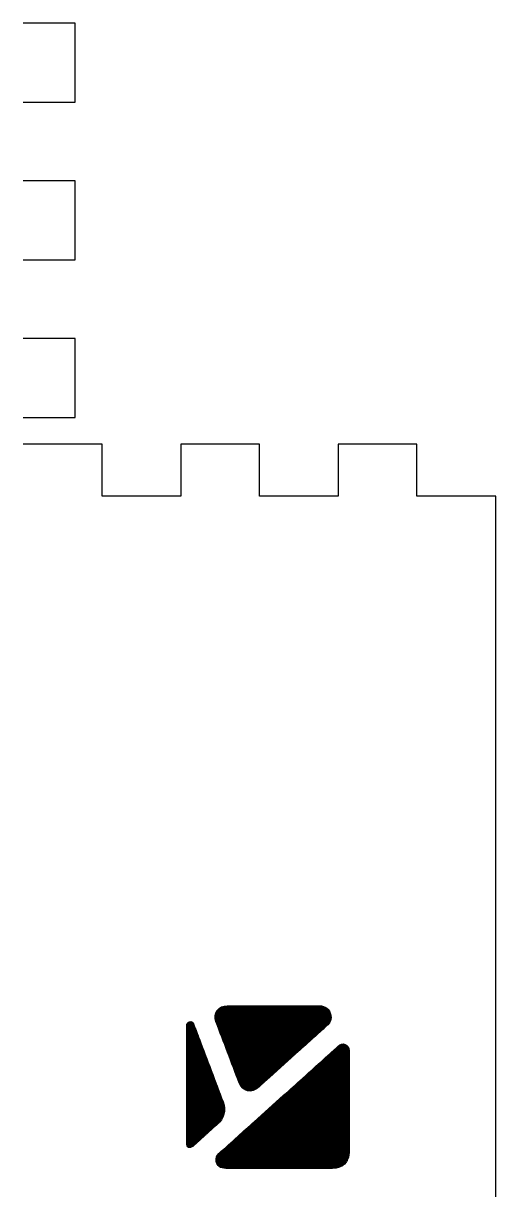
# Model space of a CAD drawing. Header units: millimetres. Extents: x -160 to 320, y -378 to 342.
# Drawn here: x 160 to 320, y -53 to 341.7 of the extents above; entities that cross this region are included whole.
import ezdxf

# ---------------------------------------------------------------- set-up
doc = ezdxf.new("R2010")
doc.units = ezdxf.units.MM
for name, color, linetype, true_color in [('CUT', 1, 'Continuous', 0xff0000), ('ENGRAVE', 3, 'Continuous', 0x00ff00), ('RASTER', 18, 'Continuous', 0x000000)]:
    doc.layers.add(name, color=color, linetype=linetype, true_color=true_color)

msp = doc.modelspace()

# ---------------------------------------------------------------- linework, layer by layer
at = {"layer": 'CUT'}
for points in [[(160, 315.06), (177.6, 315.06), (177.6, 341.73), (160, 341.73)], [(160, 261.73), (177.6, 261.73), (177.6, 288.39), (160, 288.39)], [(160, 208.39), (177.6, 208.39), (177.6, 235.06), (160, 235.06)], [(320, -218.27), (320, 181.73), (293.33, 181.73), (293.33, 199.33), (266.67, 199.33), (266.67, 181.73), (240, 181.73), (240, 199.33), (213.33, 199.33), (213.33, 181.73), (186.67, 181.73), (186.67, 199.33), (160, 199.33)]]:
    msp.add_lwpolyline(points, dxfattribs=at)
at = {"layer": 'ENGRAVE'}
for points in [[(225.25, 3.92), (224.21, 6.65), (226.19, 9.35), (229.01, 9.29)], [(229.01, 9.29), (234.2, 9.18), (239.39, 9.26), (244.58, 9.26)], [(219.63, -2.02), (222.31, -9.1), (224.97, -16.19), (227.66, -23.27)], [(263.25, -7.47), (264.39, -6.44), (265.55, -5.41), (266.68, -4.37)], [(227.66, -23.27), (228.74, -26.11), (227.97, -28.96), (225.63, -30.93)], [(225.63, -30.93), (223.83, -32.44), (222.13, -34.07), (220.38, -35.64)], [(232.65, -34.95), (234.49, -33.3), (236.34, -31.64), (238.18, -29.99)]]:
    msp.add_open_spline(points, degree=3, dxfattribs=at)
for points, knots in [([(244.58, 9.26), (249.8, 9.26), (255.02, 9.26), (260.23, 9.26), (262.37, 9.25), (263.72, 8.17), (264.15, 6.08), (264.41, 4.82), (264, 3.71), (263.09, 2.83), (261.74, 1.54), (260.35, 0.29), (258.96, -0.97)], [22, 22, 22, 22, 23, 23, 23, 24, 24, 24, 25, 25, 25, 26, 26, 26, 26]), ([(215.34, -17.34), (215.34, -10.78), (215.33, -4.22), (215.35, 2.34), (215.35, 2.74), (215.43, 3.23), (215.67, 3.53), (216.22, 4.23), (217.26, 4.03), (217.63, 3.15), (218.33, 1.44), (218.97, -0.29), (219.63, -2.02)], [22, 22, 22, 22, 23, 23, 23, 24, 24, 24, 25, 25, 25, 26, 26, 26, 26]), ([(239.72, -18.27), (237.36, -20.5), (234.29, -19.85), (233.13, -16.81), (230.49, -9.91), (227.88, -2.99), (225.25, 3.92)], [29, 29, 29, 29, 30, 30, 30, 31, 31, 31, 31]), ([(258.96, -0.97), (256.7, -3), (254.43, -5.01), (252.17, -7.04), (248.8, -10.06), (245.44, -13.09), (242.07, -16.11), (241.28, -16.82), (240.49, -17.54), (239.72, -18.27)], [26, 26, 26, 26, 27, 27, 27, 28, 28, 28, 29, 29, 29, 29]), ([(266.68, -4.37), (267.35, -3.75), (268.08, -3.45), (268.97, -3.81), (269.89, -4.19), (270.33, -4.93), (270.34, -5.9), (270.37, -7.29), (270.35, -8.68), (270.35, -10.07), (270.35, -20.1), (270.35, -30.13), (270.35, -40.16), (270.35, -43.65), (268.25, -45.75), (264.78, -45.75), (258.81, -45.75), (252.83, -45.75), (246.86, -45.75)], [39, 39, 39, 39, 40, 40, 40, 41, 41, 41, 42, 42, 42, 43, 43, 43, 44, 44, 44, 45, 45, 45, 45]), ([(238.18, -29.99), (241.52, -27), (244.85, -24.01), (248.18, -21.02), (250.31, -19.11), (252.43, -17.19), (254.55, -15.28), (257.45, -12.68), (260.35, -10.08), (263.25, -7.47)], [35, 35, 35, 35, 36, 36, 36, 37, 37, 37, 38, 38, 38, 38]), ([(220.38, -35.64), (219.38, -36.54), (218.42, -37.48), (217.37, -38.3), (217, -38.59), (216.34, -38.78), (215.95, -38.64), (215.63, -38.52), (215.37, -37.83), (215.36, -37.4), (215.33, -30.71), (215.34, -24.03), (215.34, -17.34)], [29, 29, 29, 29, 30, 30, 30, 31, 31, 31, 32, 32, 32, 33, 33, 33, 33]), ([(246.86, -45.75), (240.75, -45.75), (234.65, -45.76), (228.55, -45.75), (226.73, -45.75), (225.67, -44.93), (225.32, -43.27), (225.1, -42.22), (225.54, -41.37), (226.28, -40.7), (228.39, -38.76), (230.52, -36.86), (232.65, -34.95)], [30, 30, 30, 30, 31, 31, 31, 32, 32, 32, 33, 33, 33, 34, 34, 34, 34])]:
    msp.add_open_spline(points, degree=3, knots=knots, dxfattribs=at)
at = {"layer": 'RASTER'}
for p, q in [((226.12, 8.16), (226.12, 1.64)), ((226.18, 8.22), (226.18, 1.48)), ((226.24, 8.28), (226.24, 1.31)), ((226.62, 8.58), (226.62, 0.33)), ((226.68, 8.62), (226.68, 0.16)), ((226.74, 8.66), (226.74, 0)), ((227.12, 8.87), (227.12, -0.99)), ((227.18, 8.9), (227.18, -1.16)), ((227.24, 8.93), (227.24, -1.32)), ((227.62, 9.08), (227.62, -2.31)), ((227.68, 9.1), (227.68, -2.47)), ((227.74, 9.12), (227.74, -2.64)), ((228.12, 9.21), (228.12, -3.63)), ((228.18, 9.22), (228.18, -3.79)), ((228.24, 9.24), (228.24, -3.96)), ((228.62, 9.28), (228.62, -4.95)), ((228.68, 9.28), (228.68, -5.11)), ((228.74, 9.29), (228.74, -5.28)), ((229.12, 9.29), (229.12, -6.27)), ((229.18, 9.29), (229.18, -6.43)), ((229.24, 9.28), (229.24, -6.6)), ((229.62, 9.28), (229.62, -7.59)), ((229.68, 9.28), (229.68, -7.75)), ((229.74, 9.27), (229.74, -7.92)), ((230.12, 9.27), (230.12, -8.9)), ((230.18, 9.27), (230.18, -9.07)), ((230.24, 9.27), (230.24, -9.23)), ((230.62, 9.26), (230.62, -10.22)), ((230.68, 9.26), (230.68, -10.39)), ((230.74, 9.26), (230.74, -10.55)), ((231.12, 9.25), (231.12, -11.54)), ((231.18, 9.25), (231.18, -11.7)), ((231.24, 9.25), (231.24, -11.87)), ((231.62, 9.25), (231.62, -12.85)), ((231.68, 9.25), (231.68, -13.02)), ((231.74, 9.25), (231.74, -13.18)), ((232.12, 9.24), (232.12, -14.17)), ((232.18, 9.24), (232.18, -14.33)), ((232.24, 9.24), (232.24, -14.5)), ((232.62, 9.24), (232.62, -15.48)), ((232.68, 9.24), (232.68, -15.64)), ((232.74, 9.24), (232.74, -15.81)), ((233.12, 9.24), (233.12, -16.79)), ((233.18, 9.24), (233.18, -16.95)), ((233.24, 9.23), (233.24, -17.09)), ((233.62, 9.23), (233.62, -17.79)), ((233.68, 9.23), (233.68, -17.89)), ((233.74, 9.23), (233.74, -17.98)), ((234.12, 9.23), (234.12, -18.44)), ((234.18, 9.23), (234.18, -18.5)), ((234.24, 9.23), (234.24, -18.57)), ((234.62, 9.23), (234.62, -18.89)), ((234.68, 9.23), (234.68, -18.93)), ((234.74, 9.23), (234.74, -18.98)), ((235.12, 9.23), (235.12, -19.21)), ((235.18, 9.23), (235.18, -19.24)), ((235.24, 9.23), (235.24, -19.27)), ((235.62, 9.23), (235.62, -19.42)), ((235.68, 9.23), (235.68, -19.44)), ((235.74, 9.23), (235.74, -19.46)), ((236.12, 9.23), (236.12, -19.55)), ((236.18, 9.23), (236.18, -19.56)), ((236.24, 9.23), (236.24, -19.57)), ((236.62, 9.23), (236.62, -19.6)), ((236.68, 9.23), (236.68, -19.6)), ((236.74, 9.23), (236.74, -19.6)), ((237.12, 9.23), (237.12, -19.57)), ((237.18, 9.23), (237.18, -19.56)), ((237.24, 9.23), (237.24, -19.56)), ((237.62, 9.23), (237.62, -19.48)), ((237.68, 9.23), (237.68, -19.46)), ((237.74, 9.23), (237.74, -19.45)), ((238.12, 9.24), (238.12, -19.32)), ((238.18, 9.24), (238.18, -19.29)), ((238.24, 9.24), (238.24, -19.27)), ((238.62, 9.24), (238.62, -19.08)), ((238.68, 9.24), (238.68, -19.05)), ((238.74, 9.24), (238.74, -19.01)), ((239.12, 9.24), (239.12, -18.77)), ((239.18, 9.24), (239.18, -18.72)), ((239.24, 9.24), (239.24, -18.68)), ((239.62, 9.24), (239.62, -18.37)), ((239.68, 9.24), (239.68, -18.31)), ((239.74, 9.24), (239.74, -18.25)), ((240.12, 9.24), (240.12, -17.9)), ((240.18, 9.24), (240.18, -17.84)), ((240.24, 9.24), (240.24, -17.78)), ((240.62, 9.25), (240.62, -17.43)), ((240.68, 9.25), (240.68, -17.38)), ((240.74, 9.25), (240.74, -17.32)), ((241.12, 9.25), (241.12, -16.98)), ((241.18, 9.25), (241.18, -16.92)), ((241.24, 9.25), (241.24, -16.86)), ((241.62, 9.25), (241.62, -16.52)), ((241.68, 9.25), (241.68, -16.47)), ((241.74, 9.25), (241.74, -16.41)), ((242.12, 9.25), (242.12, -16.07)), ((242.18, 9.25), (242.18, -16.01)), ((242.24, 9.25), (242.24, -15.96)), ((242.62, 9.25), (242.62, -15.62)), ((242.68, 9.25), (242.68, -15.56)), ((242.74, 9.25), (242.74, -15.51)), ((243.12, 9.26), (243.12, -15.17)), ((243.18, 9.26), (243.18, -15.12)), ((243.24, 9.26), (243.24, -15.06)), ((243.62, 9.26), (243.62, -14.72)), ((243.68, 9.26), (243.68, -14.67)), ((243.74, 9.26), (243.74, -14.61)), ((244.12, 9.26), (244.12, -14.27)), ((244.18, 9.26), (244.18, -14.22)), ((244.24, 9.26), (244.24, -14.16)), ((244.62, 9.26), (244.62, -13.82)), ((244.68, 9.26), (244.68, -13.77)), ((244.74, 9.26), (244.74, -13.71)), ((245.12, 9.26), (245.12, -13.37)), ((245.18, 9.26), (245.18, -13.32)), ((245.24, 9.26), (245.24, -13.26)), ((245.62, 9.26), (245.62, -12.92)), ((245.68, 9.26), (245.68, -12.87)), ((245.74, 9.26), (245.74, -12.81)), ((246.12, 9.26), (246.12, -12.48)), ((246.18, 9.26), (246.18, -12.42)), ((246.24, 9.26), (246.24, -12.36)), ((246.62, 9.26), (246.62, -12.03)), ((246.68, 9.26), (246.68, -11.97)), ((246.74, 9.26), (246.74, -11.91)), ((247.12, 9.26), (247.12, -11.58)), ((247.18, 9.26), (247.18, -11.52)), ((247.24, 9.26), (247.24, -11.46)), ((247.62, 9.26), (247.62, -11.13)), ((247.68, 9.26), (247.68, -11.07)), ((247.74, 9.26), (247.74, -11.02)), ((248.12, 9.26), (248.12, -10.68)), ((248.18, 9.26), (248.18, -10.62)), ((248.24, 9.26), (248.24, -10.57)), ((248.62, 9.26), (248.62, -10.23)), ((248.68, 9.26), (248.68, -10.17)), ((248.74, 9.26), (248.74, -10.12)), ((249.12, 9.26), (249.12, -9.78)), ((249.18, 9.26), (249.18, -9.72)), ((249.24, 9.26), (249.24, -9.67)), ((249.62, 9.26), (249.62, -9.33)), ((249.68, 9.26), (249.68, -9.28)), ((249.74, 9.26), (249.74, -9.22)), ((250.12, 9.26), (250.12, -8.88)), ((250.18, 9.26), (250.18, -8.83)), ((250.24, 9.26), (250.24, -8.77)), ((250.62, 9.26), (250.62, -8.43)), ((250.68, 9.26), (250.68, -8.38)), ((250.74, 9.26), (250.74, -8.32)), ((251.12, 9.26), (251.12, -7.99)), ((251.18, 9.26), (251.18, -7.93)), ((251.24, 9.26), (251.24, -7.87)), ((251.62, 9.26), (251.62, -7.54)), ((251.68, 9.26), (251.68, -7.48)), ((251.74, 9.26), (251.74, -7.43)), ((252.12, 9.26), (252.12, -7.09)), ((252.18, 9.26), (252.18, -7.03)), ((252.24, 9.26), (252.24, -6.98)), ((252.62, 9.26), (252.62, -6.64)), ((252.68, 9.26), (252.68, -6.58)), ((252.74, 9.26), (252.74, -6.53)), ((253.12, 9.26), (253.12, -6.19)), ((253.18, 9.26), (253.18, -6.14)), ((253.24, 9.26), (253.24, -6.08)), ((253.62, 9.26), (253.62, -5.75)), ((253.68, 9.26), (253.68, -5.69)), ((253.74, 9.26), (253.74, -5.63)), ((254.12, 9.26), (254.12, -5.3)), ((254.18, 9.26), (254.18, -5.24)), ((254.24, 9.26), (254.24, -5.19)), ((254.62, 9.26), (254.62, -4.85)), ((254.68, 9.26), (254.68, -4.8)), ((254.74, 9.26), (254.74, -4.74)), ((255.12, 9.26), (255.12, -4.4)), ((255.18, 9.26), (255.18, -4.35)), ((255.24, 9.26), (255.24, -4.29)), ((255.62, 9.26), (255.62, -3.96)), ((255.68, 9.26), (255.68, -3.9)), ((255.74, 9.26), (255.74, -3.85)), ((256.12, 9.26), (256.12, -3.51)), ((256.18, 9.26), (256.18, -3.46)), ((256.24, 9.26), (256.24, -3.4)), ((256.62, 9.26), (256.62, -3.06)), ((256.68, 9.26), (256.68, -3.01)), ((256.74, 9.26), (256.74, -2.95)), ((257.12, 9.26), (257.12, -2.62)), ((257.18, 9.26), (257.18, -2.56)), ((257.24, 9.26), (257.24, -2.5)), ((257.62, 9.26), (257.62, -2.17)), ((257.68, 9.26), (257.68, -2.11)), ((257.74, 9.26), (257.74, -2.06)), ((258.12, 9.26), (258.12, -1.72)), ((258.18, 9.26), (258.18, -1.66)), ((258.24, 9.26), (258.24, -1.61)), ((258.62, 9.26), (258.62, -1.27)), ((258.68, 9.26), (258.68, -1.21)), ((258.74, 9.26), (258.74, -1.16)), ((259.12, 9.26), (259.12, -0.82)), ((259.18, 9.26), (259.18, -0.76)), ((259.24, 9.26), (259.24, -0.71)), ((259.62, 9.26), (259.62, -0.37)), ((259.68, 9.26), (259.68, -0.31)), ((259.74, 9.26), (259.74, -0.26)), ((260.12, 9.26), (260.12, 0.08)), ((260.18, 9.26), (260.18, 0.14)), ((260.24, 9.26), (260.24, 0.19)), ((260.62, 9.24), (260.62, 0.53)), ((260.68, 9.24), (260.68, 0.59)), ((260.74, 9.23), (260.74, 0.65)), ((261.12, 9.19), (261.12, 0.99)), ((261.18, 9.18), (261.18, 1.04)), ((261.24, 9.16), (261.24, 1.1)), ((261.62, 9.07), (261.62, 1.45)), ((261.68, 9.05), (261.68, 1.5)), ((261.74, 9.04), (261.74, 1.56)), ((262.12, 8.89), (262.12, 1.91)), ((262.18, 8.86), (262.18, 1.97)), ((262.24, 8.83), (262.24, 2.03)), ((262.62, 8.61), (262.62, 2.38)), ((262.68, 8.57), (262.68, 2.44)), ((262.74, 8.52), (262.74, 2.5)), ((263.12, 8.19), (263.12, 2.85)), ((263.18, 8.13), (263.18, 2.92)), ((263.24, 8.06), (263.24, 2.98)), ((216.62, 3.95), (216.62, -38.64)), ((225.12, 6.48), (225.12, 4.33)), ((225.18, 6.68), (225.18, 4.12)), ((225.24, 6.84), (225.24, 3.94)), ((225.62, 7.56), (225.62, 2.96)), ((225.68, 7.65), (225.68, 2.79)), ((225.74, 7.73), (225.74, 2.63)), ((263.62, 7.53), (263.62, 3.44)), ((263.68, 7.42), (263.68, 3.53)), ((263.74, 7.3), (263.74, 3.63)), ((264.12, 6.23), (264.12, 4.5)), ((264.18, 5.92), (264.18, 4.78)), ((215.62, 3.46), (215.62, -38.29)), ((215.68, 3.54), (215.68, -38.39)), ((215.74, 3.62), (215.74, -38.48)), ((216.12, 3.87), (216.12, -38.68)), ((216.18, 3.9), (216.18, -38.68)), ((216.24, 3.92), (216.24, -38.68)), ((216.68, 3.94), (216.68, -38.63)), ((216.74, 3.93), (216.74, -38.61)), ((217.12, 3.77), (217.12, -38.46)), ((217.18, 3.73), (217.18, -38.43)), ((217.24, 3.68), (217.24, -38.39)), ((217.62, 3.17), (217.62, -38.1)), ((217.68, 3.02), (217.68, -38.05)), ((217.74, 2.86), (217.74, -38)), ((218.12, 1.93), (218.12, -37.69)), ((218.18, 1.78), (218.18, -37.63)), ((218.24, 1.62), (218.24, -37.58)), ((218.62, 0.65), (218.62, -37.25)), ((218.68, 0.49), (218.68, -37.19)), ((218.74, 0.32), (218.74, -37.14)), ((219.12, -0.67), (219.12, -36.8)), ((219.18, -0.83), (219.18, -36.74)), ((219.24, -1), (219.24, -36.68)), ((219.62, -1.99), (219.62, -36.34)), ((219.68, -2.16), (219.68, -36.28)), ((219.74, -2.32), (219.74, -36.22)), ((220.12, -3.32), (220.12, -35.88)), ((220.18, -3.48), (220.18, -35.82)), ((220.24, -3.65), (220.24, -35.77)), ((267.24, -3.94), (267.24, -45.32)), ((267.62, -3.76), (267.62, -45.16)), ((267.68, -3.74), (267.68, -45.12)), ((267.74, -3.72), (267.74, -45.09)), ((268.12, -3.66), (268.12, -44.87)), ((268.18, -3.66), (268.18, -44.83)), ((268.24, -3.66), (268.24, -44.79)), ((268.62, -3.7), (268.62, -44.5)), ((268.68, -3.72), (268.68, -44.44)), ((268.74, -3.73), (268.74, -44.39)), ((269.12, -3.88), (269.12, -43.99)), ((269.18, -3.91), (269.18, -43.92)), ((269.24, -3.94), (269.24, -43.84)), ((220.62, -4.64), (220.62, -35.43)), ((220.68, -4.81), (220.68, -35.37)), ((220.74, -4.97), (220.74, -35.31)), ((221.12, -5.96), (221.12, -34.97)), ((221.18, -6.13), (221.18, -34.92)), ((221.24, -6.3), (221.24, -34.86)), ((221.62, -7.29), (221.62, -34.52)), ((221.68, -7.45), (221.68, -34.46)), ((221.74, -7.62), (221.74, -34.4)), ((263.12, -7.59), (263.12, -45.75)), ((263.18, -7.53), (263.18, -45.75)), ((263.24, -7.48), (263.24, -45.75)), ((263.62, -7.14), (263.62, -45.75)), ((263.68, -7.08), (263.68, -45.75)), ((263.74, -7.03), (263.74, -45.75)), ((264.12, -6.69), (264.12, -45.75)), ((264.18, -6.63), (264.18, -45.75)), ((264.24, -6.58), (264.24, -45.75)), ((264.62, -6.24), (264.62, -45.75)), ((264.68, -6.19), (264.68, -45.75)), ((264.74, -6.13), (264.74, -45.75)), ((265.12, -5.79), (265.12, -45.75)), ((265.18, -5.73), (265.18, -45.74)), ((265.24, -5.68), (265.24, -45.74)), ((265.62, -5.34), (265.62, -45.71)), ((265.68, -5.28), (265.68, -45.7)), ((265.74, -5.23), (265.74, -45.7)), ((266.12, -4.88), (266.12, -45.64)), ((266.18, -4.83), (266.18, -45.63)), ((266.24, -4.77), (266.24, -45.62)), ((266.62, -4.43), (266.62, -45.53)), ((266.68, -4.37), (266.68, -45.51)), ((266.74, -4.31), (266.74, -45.49)), ((267.12, -4.02), (267.12, -45.37)), ((267.18, -3.98), (267.18, -45.35)), ((269.62, -4.2), (269.62, -43.27)), ((269.68, -4.26), (269.68, -43.16)), ((269.74, -4.32), (269.74, -43.04)), ((270.12, -4.85), (270.12, -42.04)), ((270.18, -5), (270.18, -41.79)), ((270.24, -5.18), (270.24, -41.48)), ((222.12, -8.61), (222.12, -34.06)), ((222.18, -8.78), (222.18, -34)), ((222.24, -8.95), (222.24, -33.94)), ((222.62, -9.94), (222.62, -33.6)), ((222.68, -10.1), (222.68, -33.54)), ((222.74, -10.27), (222.74, -33.48)), ((223.12, -11.26), (223.12, -33.14)), ((223.18, -11.43), (223.18, -33.09)), ((223.24, -11.6), (223.24, -33.03)), ((258.62, -11.63), (258.62, -45.75)), ((258.68, -11.58), (258.68, -45.75)), ((258.74, -11.52), (258.74, -45.75)), ((259.12, -11.18), (259.12, -45.75)), ((259.18, -11.13), (259.18, -45.75)), ((259.24, -11.07), (259.24, -45.75)), ((259.62, -10.73), (259.62, -45.75)), ((259.68, -10.68), (259.68, -45.75)), ((259.74, -10.62), (259.74, -45.75)), ((260.12, -10.28), (260.12, -45.75)), ((260.18, -10.23), (260.18, -45.75)), ((260.24, -10.17), (260.24, -45.75)), ((260.62, -9.84), (260.62, -45.75)), ((260.68, -9.78), (260.68, -45.75)), ((260.74, -9.72), (260.74, -45.75)), ((261.12, -9.39), (261.12, -45.75)), ((261.18, -9.33), (261.18, -45.75)), ((261.24, -9.27), (261.24, -45.75)), ((261.62, -8.94), (261.62, -45.75)), ((261.68, -8.88), (261.68, -45.75)), ((261.74, -8.82), (261.74, -45.75)), ((262.12, -8.49), (262.12, -45.75)), ((262.18, -8.43), (262.18, -45.75)), ((262.24, -8.38), (262.24, -45.75)), ((262.62, -8.04), (262.62, -45.75)), ((262.68, -7.98), (262.68, -45.75)), ((262.74, -7.93), (262.74, -45.75)), ((223.62, -12.59), (223.62, -32.69)), ((223.68, -12.75), (223.68, -32.63)), ((223.74, -12.92), (223.74, -32.58)), ((224.12, -13.91), (224.12, -32.24)), ((224.18, -14.08), (224.18, -32.19)), ((224.24, -14.24), (224.24, -32.13)), ((224.62, -15.24), (224.62, -31.8)), ((224.68, -15.4), (224.68, -31.74)), ((224.74, -15.57), (224.74, -31.69)), ((254.12, -15.67), (254.12, -45.75)), ((254.18, -15.62), (254.18, -45.75)), ((254.24, -15.56), (254.24, -45.75)), ((254.62, -15.23), (254.62, -45.75)), ((254.68, -15.17), (254.68, -45.75)), ((254.74, -15.11), (254.74, -45.75)), ((255.12, -14.78), (255.12, -45.75)), ((255.18, -14.72), (255.18, -45.75)), ((255.24, -14.66), (255.24, -45.75)), ((255.62, -14.33), (255.62, -45.75)), ((255.68, -14.27), (255.68, -45.75)), ((255.74, -14.21), (255.74, -45.75)), ((256.12, -13.88), (256.12, -45.75)), ((256.18, -13.82), (256.18, -45.75)), ((256.24, -13.77), (256.24, -45.75)), ((256.62, -13.43), (256.62, -45.75)), ((256.68, -13.37), (256.68, -45.75)), ((256.74, -13.32), (256.74, -45.75)), ((257.12, -12.98), (257.12, -45.75)), ((257.18, -12.92), (257.18, -45.75)), ((257.24, -12.87), (257.24, -45.75)), ((257.62, -12.53), (257.62, -45.75)), ((257.68, -12.47), (257.68, -45.75)), ((257.74, -12.42), (257.74, -45.75)), ((258.12, -12.08), (258.12, -45.75)), ((258.18, -12.02), (258.18, -45.75)), ((258.24, -11.97), (258.24, -45.75)), ((225.12, -16.56), (225.12, -31.36)), ((225.18, -16.73), (225.18, -31.31)), ((225.24, -16.89), (225.24, -31.26)), ((225.62, -17.88), (225.62, -30.94)), ((225.68, -18.05), (225.68, -30.89)), ((225.74, -18.21), (225.74, -30.83)), ((226.12, -19.2), (226.12, -30.48)), ((226.18, -19.37), (226.18, -30.42)), ((226.24, -19.53), (226.24, -30.35)), ((249.62, -19.72), (249.62, -45.75)), ((249.68, -19.67), (249.68, -45.75)), ((249.74, -19.61), (249.74, -45.75)), ((250.12, -19.27), (250.12, -45.75)), ((250.18, -19.22), (250.18, -45.75)), ((250.24, -19.16), (250.24, -45.75)), ((250.62, -18.82), (250.62, -45.75)), ((250.68, -18.77), (250.68, -45.75)), ((250.74, -18.71), (250.74, -45.75)), ((251.12, -18.37), (251.12, -45.75)), ((251.18, -18.32), (251.18, -45.75)), ((251.24, -18.26), (251.24, -45.75)), ((251.62, -17.92), (251.62, -45.75)), ((251.68, -17.87), (251.68, -45.75)), ((251.74, -17.81), (251.74, -45.75)), ((252.12, -17.47), (252.12, -45.75)), ((252.18, -17.42), (252.18, -45.75)), ((252.24, -17.36), (252.24, -45.75)), ((252.62, -17.02), (252.62, -45.75)), ((252.68, -16.97), (252.68, -45.75)), ((252.74, -16.91), (252.74, -45.75)), ((253.12, -16.57), (253.12, -45.75)), ((253.18, -16.52), (253.18, -45.75)), ((253.24, -16.46), (253.24, -45.75)), ((253.62, -16.12), (253.62, -45.75)), ((253.68, -16.07), (253.68, -45.75)), ((253.74, -16.01), (253.74, -45.75)), ((226.62, -20.52), (226.62, -29.93)), ((226.68, -20.69), (226.68, -29.86)), ((226.74, -20.85), (226.74, -29.78)), ((227.12, -21.84), (227.12, -29.25)), ((227.18, -22.01), (227.18, -29.15)), ((227.24, -22.17), (227.24, -29.05)), ((227.62, -23.16), (227.62, -28.31)), ((227.68, -23.32), (227.68, -28.16)), ((227.74, -23.5), (227.74, -28)), ((245.24, -23.65), (245.24, -45.75)), ((245.62, -23.32), (245.62, -45.75)), ((245.68, -23.26), (245.68, -45.75)), ((245.74, -23.2), (245.74, -45.75)), ((246.12, -22.87), (246.12, -45.75)), ((246.18, -22.81), (246.18, -45.75)), ((246.24, -22.76), (246.24, -45.75)), ((246.62, -22.42), (246.62, -45.75)), ((246.68, -22.36), (246.68, -45.75)), ((246.74, -22.31), (246.74, -45.75)), ((247.12, -21.97), (247.12, -45.75)), ((247.18, -21.91), (247.18, -45.75)), ((247.24, -21.86), (247.24, -45.75)), ((247.62, -21.52), (247.62, -45.75)), ((247.68, -21.47), (247.68, -45.75)), ((247.74, -21.41), (247.74, -45.75)), ((248.12, -21.07), (248.12, -45.75)), ((248.18, -21.02), (248.18, -45.75)), ((248.24, -20.96), (248.24, -45.75)), ((248.62, -20.62), (248.62, -45.75)), ((248.68, -20.57), (248.68, -45.75)), ((248.74, -20.51), (248.74, -45.75)), ((249.12, -20.17), (249.12, -45.75)), ((249.18, -20.12), (249.18, -45.75)), ((249.24, -20.06), (249.24, -45.75)), ((228.12, -25.26), (228.12, -26.31)), ((241.12, -27.36), (241.12, -45.75)), ((241.18, -27.3), (241.18, -45.75)), ((241.24, -27.24), (241.24, -45.75)), ((241.62, -26.91), (241.62, -45.75)), ((241.68, -26.85), (241.68, -45.75)), ((241.74, -26.79), (241.74, -45.75)), ((242.12, -26.46), (242.12, -45.75)), ((242.18, -26.4), (242.18, -45.75)), ((242.24, -26.35), (242.24, -45.75)), ((242.62, -26.01), (242.62, -45.75)), ((242.68, -25.95), (242.68, -45.75)), ((242.74, -25.9), (242.74, -45.75)), ((243.12, -25.56), (243.12, -45.75)), ((243.18, -25.5), (243.18, -45.75)), ((243.24, -25.45), (243.24, -45.75)), ((243.62, -25.11), (243.62, -45.75)), ((243.68, -25.06), (243.68, -45.75)), ((243.74, -25), (243.74, -45.75)), ((244.12, -24.66), (244.12, -45.75)), ((244.18, -24.61), (244.18, -45.75)), ((244.24, -24.55), (244.24, -45.75)), ((244.62, -24.21), (244.62, -45.75)), ((244.68, -24.16), (244.68, -45.75)), ((244.74, -24.1), (244.74, -45.75)), ((245.12, -23.77), (245.12, -45.75)), ((245.18, -23.71), (245.18, -45.75)), ((236.62, -31.39), (236.62, -45.75)), ((236.68, -31.34), (236.68, -45.75)), ((236.74, -31.28), (236.74, -45.75)), ((237.12, -30.94), (237.12, -45.75)), ((237.18, -30.89), (237.18, -45.75)), ((237.24, -30.83), (237.24, -45.75)), ((237.62, -30.5), (237.62, -45.75)), ((237.68, -30.44), (237.68, -45.75)), ((237.74, -30.38), (237.74, -45.75)), ((238.12, -30.05), (238.12, -45.75)), ((238.18, -29.99), (238.18, -45.75)), ((238.24, -29.93), (238.24, -45.75)), ((238.62, -29.6), (238.62, -45.75)), ((238.68, -29.54), (238.68, -45.75)), ((238.74, -29.49), (238.74, -45.75)), ((239.12, -29.15), (239.12, -45.75)), ((239.18, -29.09), (239.18, -45.75)), ((239.24, -29.04), (239.24, -45.75)), ((239.62, -28.7), (239.62, -45.75)), ((239.68, -28.65), (239.68, -45.75)), ((239.74, -28.59), (239.74, -45.75)), ((240.12, -28.25), (240.12, -45.75)), ((240.18, -28.2), (240.18, -45.75)), ((240.24, -28.14), (240.24, -45.75)), ((240.62, -27.8), (240.62, -45.75)), ((240.68, -27.75), (240.68, -45.75)), ((240.74, -27.69), (240.74, -45.75)), ((232.12, -35.43), (232.12, -45.75)), ((232.18, -35.37), (232.18, -45.75)), ((232.24, -35.32), (232.24, -45.75)), ((232.62, -34.98), (232.62, -45.75)), ((232.68, -34.92), (232.68, -45.75)), ((232.74, -34.87), (232.74, -45.75)), ((233.12, -34.53), (233.12, -45.75)), ((233.18, -34.47), (233.18, -45.75)), ((233.24, -34.42), (233.24, -45.75)), ((233.62, -34.08), (233.62, -45.75)), ((233.68, -34.03), (233.68, -45.75)), ((233.74, -33.97), (233.74, -45.75)), ((234.12, -33.63), (234.12, -45.75)), ((234.18, -33.58), (234.18, -45.75)), ((234.24, -33.52), (234.24, -45.75)), ((234.62, -33.18), (234.62, -45.75)), ((234.68, -33.13), (234.68, -45.75)), ((234.74, -33.07), (234.74, -45.75)), ((235.12, -32.74), (235.12, -45.75)), ((235.18, -32.68), (235.18, -45.75)), ((235.24, -32.62), (235.24, -45.75)), ((235.62, -32.29), (235.62, -45.75)), ((235.68, -32.23), (235.68, -45.75)), ((235.74, -32.18), (235.74, -45.75)), ((236.12, -31.84), (236.12, -45.75)), ((236.18, -31.78), (236.18, -45.75)), ((236.24, -31.73), (236.24, -45.75)), ((227.68, -39.42), (227.68, -45.68)), ((227.74, -39.36), (227.74, -45.69)), ((228.12, -39.03), (228.12, -45.73)), ((228.18, -38.97), (228.18, -45.74)), ((228.24, -38.91), (228.24, -45.74)), ((228.62, -38.57), (228.62, -45.75)), ((228.68, -38.52), (228.68, -45.75)), ((228.74, -38.46), (228.74, -45.75)), ((229.12, -38.12), (229.12, -45.75)), ((229.18, -38.07), (229.18, -45.75)), ((229.24, -38.01), (229.24, -45.75)), ((229.62, -37.67), (229.62, -45.75)), ((229.68, -37.62), (229.68, -45.75)), ((229.74, -37.56), (229.74, -45.75)), ((230.12, -37.22), (230.12, -45.75)), ((230.18, -37.17), (230.18, -45.75)), ((230.24, -37.11), (230.24, -45.75)), ((230.62, -36.77), (230.62, -45.75)), ((230.68, -36.72), (230.68, -45.75)), ((230.74, -36.66), (230.74, -45.75)), ((231.12, -36.33), (231.12, -45.75)), ((231.18, -36.27), (231.18, -45.75)), ((231.24, -36.21), (231.24, -45.75)), ((231.62, -35.88), (231.62, -45.75)), ((231.68, -35.82), (231.68, -45.75)), ((231.74, -35.77), (231.74, -45.75)), ((225.62, -41.49), (225.62, -44.17)), ((225.68, -41.39), (225.68, -44.29)), ((225.74, -41.3), (225.74, -44.41)), ((226.12, -40.85), (226.12, -44.9)), ((226.18, -40.79), (226.18, -44.96)), ((226.24, -40.73), (226.24, -45.02)), ((226.62, -40.39), (226.62, -45.29)), ((226.68, -40.33), (226.68, -45.33)), ((226.74, -40.27), (226.74, -45.36)), ((227.12, -39.93), (227.12, -45.53)), ((227.18, -39.88), (227.18, -45.55)), ((227.24, -39.82), (227.24, -45.57)), ((227.62, -39.48), (227.62, -45.67))]:
    msp.add_line(p, q, dxfattribs=at)

doc.saveas('drawing.dxf')
